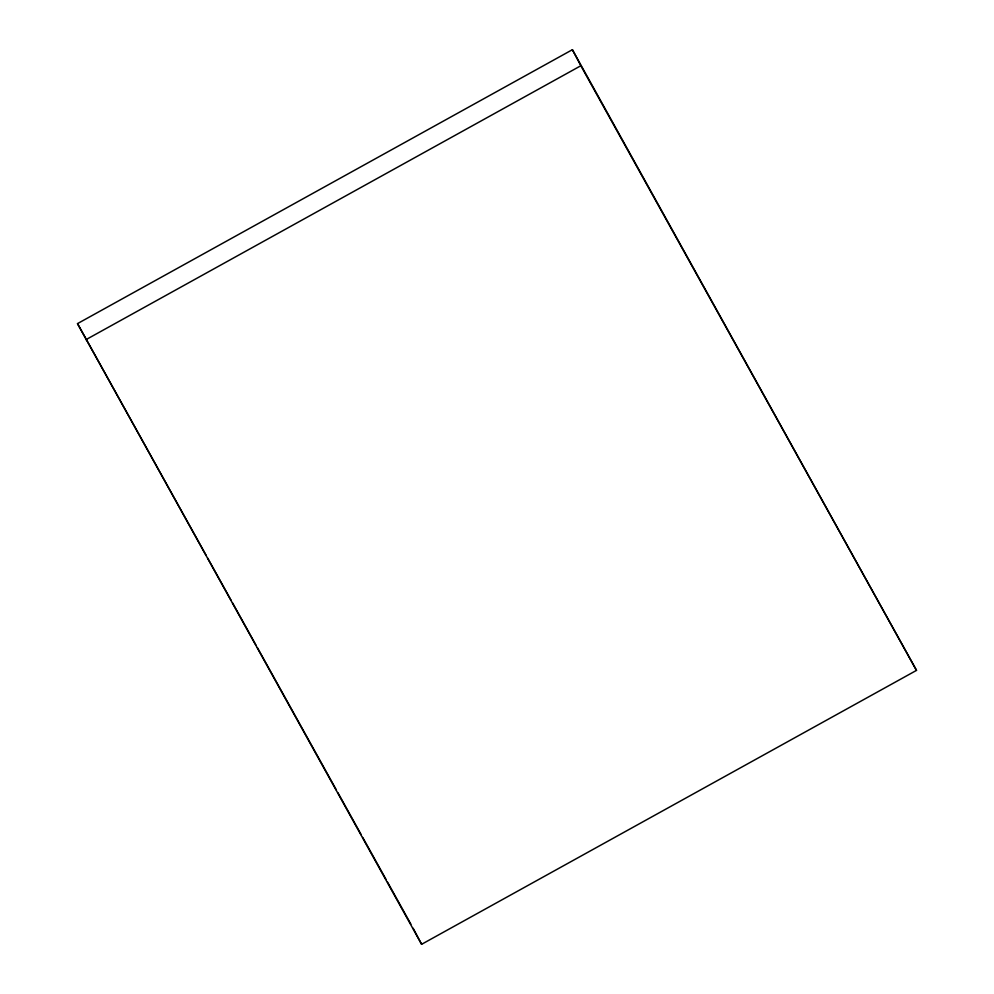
<?xml version="1.0" encoding="UTF-8"?>
<svg xmlns="http://www.w3.org/2000/svg" width="994" height="994" viewBox="0 0 994 994"><rect width="100%" height="100%" fill="white"/><g stroke="black" fill="none" stroke-linecap="round" stroke-linejoin="round"><path stroke-width="1.49" d="M77.495 323.622L572.395 49.7L916.505 670.378L421.605 944.3L77.495 323.622L206.193 555.447M85.956 339.662L580.844 65.741L572.395 49.7M580.844 65.741L916.505 670.378M207.696 558.156L231.03 600.177M232.534 602.898L255.856 644.92M257.371 647.628L336.382 789.981M337.898 792.69L361.22 834.724M362.723 837.433L386.057 879.454M387.561 882.163L410.895 924.196M413.156 928.259L421.605 944.3"/></g></svg>
